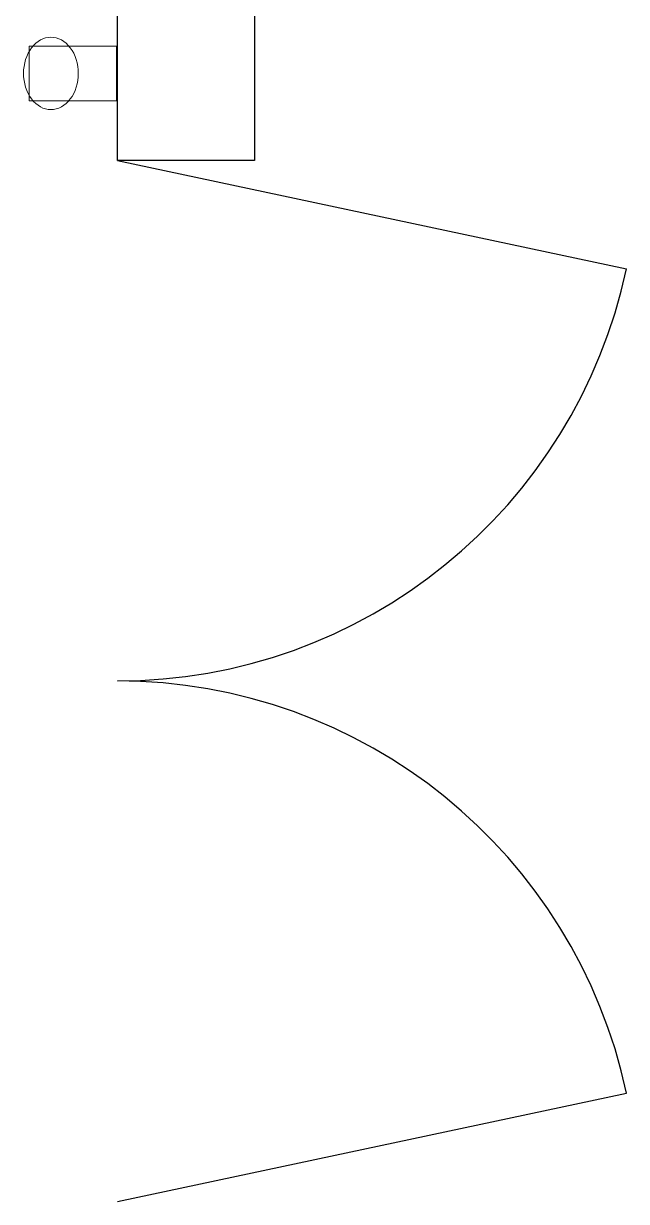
# Model space of a CAD drawing. Header units: metres. Extents: x 2172.2 to 2210.6, y 415.3 to 458.1.
# Drawn here: x 2201.74 to 2202.841, y 440.166 to 442.316 of the extents above; entities that cross this region are included whole.
import ezdxf

# ---------------------------------------------------------------- set-up
doc = ezdxf.new("R2010")
doc.units = ezdxf.units.M
doc.layers.add('NC_N1_WALL_LIGHTS', color=7, linetype='CONTINUOUS', lineweight=13)
doc.layers.add('NC_N1_WALLS', color=7, linetype='CONTINUOUS', lineweight=25)

# ---------------------------------------------------------------- blocks, each defined once
blk = doc.blocks.new('NC_N1_ARCHITECTURE')
at = {"layer": 'NC_N1_WALLS', "linetype": 'CONTINUOUS', "lineweight": -2}
blk.add_lwpolyline([(11.91142, 11.191096), (12.16142, 11.191096), (12.16142, 8.066096), (11.91142, 8.066096)], close=True, dxfattribs=at)
blk = doc.blocks.new('NC_N1_DOOR_D2')
at = {"color": 0, "linetype": 'CONTINUOUS'}
for points in [[(-0.95, 0), (-0.7525, 0.9292)], [(0.95, 0), (0.7525, 0.9292)]]:
    blk.add_lwpolyline(points, dxfattribs=at)
at = {"color": 0}
for centre, start, end in [((-0.95, 0), 0, 78), ((0.95, 0), 102, 180)]:
    blk.add_arc(centre, 0.95, start, end, dxfattribs=at)
blk = doc.blocks.new('NC_N1_SCONCE')
at = {"color": 0, "linetype": 'CONTINUOUS', "lineweight": -2}
for points in [[(0.05, -0.16), (0.05, 0), (-0.05, 0), (-0.05, -0.16)], [(0.066, -0.12), (0.0657, -0.1151), (0.0647, -0.1102), (0.0632, -0.1055), (0.061, -0.1009), (0.0582, -0.0964), (0.0549, -0.0922), (0.051, -0.0883), (0.0467, -0.0846), (0.0419, -0.0813), (0.0367, -0.0784), (0.0311, -0.0759), (0.0253, -0.0738), (0.0192, -0.0722), (0.0129, -0.071), (0.0065, -0.0702), (0, -0.07), (-0.0065, -0.0702), (-0.0129, -0.071), (-0.0192, -0.0722), (-0.0253, -0.0738), (-0.0311, -0.0759), (-0.0367, -0.0784), (-0.0419, -0.0813), (-0.0467, -0.0846), (-0.051, -0.0883), (-0.0549, -0.0922), (-0.0582, -0.0964), (-0.061, -0.1009), (-0.0632, -0.1055), (-0.0647, -0.1102), (-0.0657, -0.1151), (-0.066, -0.12), (-0.0657, -0.1249), (-0.0647, -0.1298), (-0.0632, -0.1345), (-0.061, -0.1391), (-0.0582, -0.1436), (-0.0549, -0.1478), (-0.051, -0.1517), (-0.0467, -0.1554), (-0.0419, -0.1587), (-0.0367, -0.1616), (-0.0311, -0.1641), (-0.0253, -0.1662), (-0.0192, -0.1678), (-0.0129, -0.169), (-0.0065, -0.1698), (0, -0.17), (0.0065, -0.1698), (0.0129, -0.169), (0.0192, -0.1678), (0.0253, -0.1662), (0.0311, -0.1641), (0.0367, -0.1616), (0.0419, -0.1587), (0.0467, -0.1554), (0.051, -0.1517), (0.0549, -0.1478), (0.0582, -0.1436), (0.061, -0.1391), (0.0632, -0.1345), (0.0647, -0.1298), (0.0657, -0.1249)]]:
    blk.add_lwpolyline(points, close=True, dxfattribs=at)

msp = doc.modelspace()

# ---------------------------------------------------------------- block references
at = {"layer": 'NC_N1_WALL_LIGHTS', "linetype": 'CONTINUOUS', "rotation": -90}
msp.add_blockref('NC_N1_SCONCE', (2201.9099, 442.2251), dxfattribs=at)
at = {"layer": 'NC_N1_WALLS'}
msp.add_blockref('NC_N1_ARCHITECTURE', (2190, 434), dxfattribs=at)
at = {"layer": 'NC_N1_WALLS', "rotation": -90}
msp.add_blockref('NC_N1_DOOR_D2', (2201.9114, 441.1161), dxfattribs=at)

doc.saveas('drawing.dxf')
